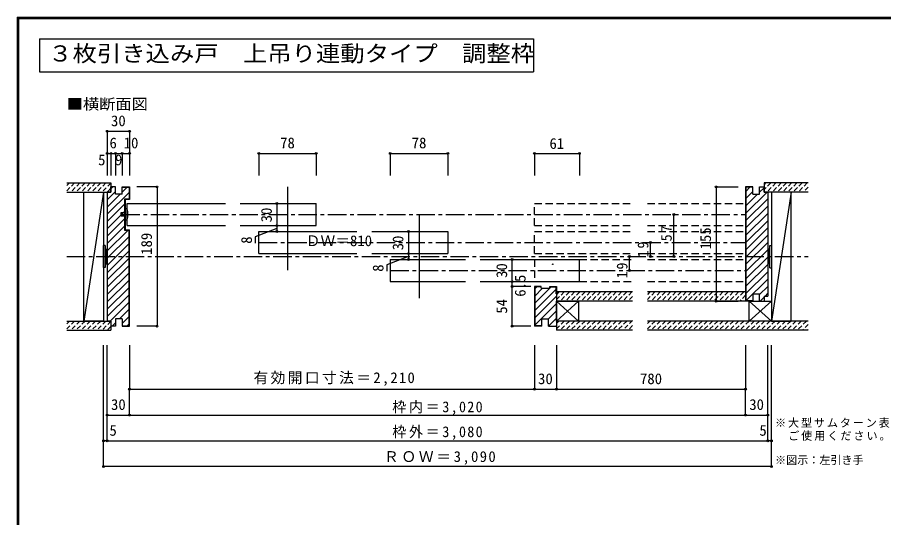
# Model space of a CAD drawing. Units: millimetres at full size, sheet at 1:5. Extents: x -973 to 977, y -718 to 696.
# Drawn here: x -973 to 201, y 17 to 696 of the extents above; entities that cross this region are included whole.
import ezdxf
from ezdxf.enums import TextEntityAlignment as Align

# ---------------------------------------------------------------- set-up
doc = ezdxf.new("R2010")
doc.units = ezdxf.units.MM
doc.header["$LTSCALE"] = 5
doc.header["$PDMODE"] = 32
doc.header["$PDSIZE"] = 2.5
for name, pattern in [('CHAIN1', [8, 5, -1, 1, -1]), ('DASHED1', [1.8, 1.2, -0.6]), ('DASHED2', [3, 2, -1])]:
    doc.linetypes.add(name, pattern=pattern)
for name, color, linetype in [('0-1_通り芯', 4, 'CHAIN1'), ('0-2_柱', 7, 'Continuous'), ('0-3_仕上げ', 2, 'Continuous'), ('0-4_枠', 3, 'Continuous'), ('0-6_扉', 6, 'Continuous'), ('0-7_金物', 7, 'Continuous'), ('0-A_文字', 7, 'Continuous'), ('0-B_寸法', 7, 'Continuous'), ('0-C_ハッチ', 4, 'Continuous'), ('F-1_枠', 6, 'Continuous')]:
    doc.layers.add(name, color=color, linetype=linetype)
doc.styles.add('ＭＳ ゴシック', font='')
doc.styles.get('ＭＳ ゴシック').set_extended_font_data('MS Gothic')

msp = doc.modelspace()

# ---------------------------------------------------------------- linework, layer by layer
at = {"layer": '0-1_通り芯'}
msp.add_line((-906.388, 371.167), (98.715, 371.167), dxfattribs=at)
at = {"layer": '0-2_柱'}
for p, q in [((-856.388, 458.667), (-883.388, 283.667)), ((-883.388, 458.667), (-856.388, 458.667)), ((-856.388, 458.667), (-856.388, 283.667)), ((48.715, 458.667), (48.715, 283.667)), ((75.715, 458.667), (48.715, 283.667)), ((-242.538, 283.667), (-242.538, 310.667)), ((-212.538, 310.667), (-242.538, 283.667)), ((-212.538, 283.667), (-242.538, 310.667)), ((48.715, 310.667), (18.715, 283.667)), ((48.715, 283.667), (18.715, 310.667)), ((-212.538, 283.667), (-242.538, 283.667)), ((48.715, 283.667), (75.715, 283.667))]:
    msp.add_line(p, q, dxfattribs=at)
for points in [[(-856.388, 283.667), (-883.388, 283.667), (-883.388, 458.667)], [(75.715, 283.667), (75.715, 458.667), (48.715, 458.667)], [(-242.538, 310.667), (-212.538, 310.667), (-212.538, 283.667)], [(48.715, 283.667), (18.715, 283.667), (18.715, 310.667), (48.715, 310.667)]]:
    msp.add_lwpolyline(points, dxfattribs=at)
at = {"layer": '0-3_仕上げ'}
for p, q in [((-906.388, 471.167), (-846.388, 471.167)), ((-846.388, 471.167), (-846.388, 458.667)), ((38.746, 471.167), (38.746, 458.667)), ((98.746, 471.167), (38.746, 471.167)), ((-906.388, 458.667), (-846.388, 458.667)), ((98.746, 458.667), (38.746, 458.667)), ((-242.538, 323.167), (-242.538, 310.667)), ((-139.396, 323.167), (-242.538, 323.167)), ((13.746, 323.167), (-119.396, 323.167)), ((-139.396, 310.667), (-242.538, 310.667)), ((13.746, 310.667), (-119.396, 310.667)), ((-906.388, 283.667), (-846.388, 283.667)), ((-846.388, 283.667), (-846.388, 271.167)), ((-242.538, 283.667), (-242.538, 271.167)), ((-139.396, 283.667), (-242.538, 283.667)), ((98.746, 283.667), (-119.396, 283.667)), ((-906.388, 271.167), (-846.388, 271.167)), ((-139.396, 271.167), (-242.538, 271.167)), ((98.746, 271.167), (-119.396, 271.167))]:
    msp.add_line(p, q, dxfattribs=at)
at = {"layer": '0-4_枠'}
for p, q in [((-851.388, 458.667), (-851.388, 283.667)), ((-846.388, 458.667), (-851.388, 458.667)), ((-846.388, 458.667), (-846.388, 465.667)), ((-840.388, 465.667), (-846.388, 465.667)), ((-840.388, 455.667), (-840.388, 465.667)), ((-831.388, 465.667), (-821.388, 465.667)), ((-831.388, 455.667), (-831.388, 465.667)), ((-831.388, 465.167), (-821.888, 465.167)), ((-821.888, 465.167), (-821.888, 449.167)), ((-821.388, 465.667), (-821.388, 448.667)), ((23.746, 465.667), (13.746, 465.667)), ((13.746, 465.667), (13.746, 310.667)), ((23.746, 465.167), (14.246, 465.167)), ((14.246, 465.167), (14.246, 311.167)), ((23.746, 455.667), (23.746, 465.667)), ((32.746, 465.667), (38.746, 465.667)), ((38.746, 458.667), (38.746, 465.667)), ((38.746, 458.667), (43.746, 458.667)), ((43.746, 458.667), (43.746, 317.667)), ((-831.388, 455.667), (-840.388, 455.667)), ((-827.888, 449.167), (-827.888, 407.167)), ((-821.888, 449.167), (-827.888, 449.167)), ((-827.388, 448.667), (-827.388, 407.667)), ((-821.388, 448.667), (-827.388, 448.667)), ((-827.888, 407.167), (-821.888, 407.167)), ((-827.388, 407.667), (-821.388, 407.667)), ((-821.888, 277.167), (-821.888, 407.167)), ((-821.388, 276.667), (-821.388, 407.667)), ((-272.538, 330.667), (-272.538, 276.667)), ((-263.538, 330.667), (-272.538, 330.667)), ((-272.038, 330.167), (-272.038, 277.167)), ((-263.538, 330.167), (-272.038, 330.167)), ((-263.538, 328.167), (-263.538, 330.667)), ((-251.538, 330.667), (-242.538, 330.667)), ((-251.538, 328.167), (-251.538, 330.667)), ((-251.538, 330.167), (-243.038, 330.167)), ((-243.038, 320.667), (-243.038, 330.167)), ((-242.538, 330.667), (-242.538, 276.667)), ((-263.538, 328.167), (-251.538, 328.167)), ((-243.038, 320.667), (-242.538, 320.667)), ((23.746, 320.667), (23.746, 310.667)), ((23.746, 320.667), (32.746, 320.667)), ((32.746, 310.667), (32.746, 320.667)), ((38.746, 317.667), (38.746, 310.667)), ((38.746, 317.667), (43.746, 317.667)), ((23.746, 310.667), (13.746, 310.667)), ((23.746, 311.167), (14.246, 311.167)), ((32.746, 310.667), (38.746, 310.667)), ((-846.388, 283.667), (-851.388, 283.667)), ((-846.388, 283.667), (-846.388, 276.667)), ((-840.388, 286.667), (-840.388, 276.667)), ((-831.388, 286.667), (-840.388, 286.667)), ((-831.388, 286.667), (-831.388, 276.667)), ((-262.538, 286.667), (-253.538, 286.667)), ((-262.538, 276.667), (-262.538, 286.667)), ((-253.538, 276.667), (-253.538, 286.667)), ((-840.388, 276.667), (-846.388, 276.667)), ((-831.388, 277.167), (-821.888, 277.167)), ((-831.388, 276.667), (-821.388, 276.667)), ((-262.538, 276.667), (-272.538, 276.667)), ((-262.538, 277.167), (-272.038, 277.167)), ((-253.538, 276.667), (-242.538, 276.667))]:
    msp.add_line(p, q, dxfattribs=at)
msp.add_lwpolyline([(23.746, 455.667), (32.746, 455.667), (32.746, 465.667)], dxfattribs=at)
at = {"layer": '0-6_扉'}
for p, q in [((-824.388, 413.167), (-824.388, 443.167)), ((-824.388, 443.167), (-691.246, 443.167)), ((-671.246, 443.167), (-568.104, 443.167)), ((-568.104, 413.167), (-568.104, 443.167)), ((-824.388, 413.167), (-691.246, 413.167)), ((-671.246, 413.167), (-568.104, 413.167)), ((-646.104, 375.167), (-646.104, 405.167)), ((-646.104, 405.167), (-512.963, 405.167)), ((-492.963, 405.167), (-389.821, 405.167)), ((-389.821, 405.167), (-389.821, 375.167)), ((-646.104, 375.167), (-512.963, 375.167)), ((-492.963, 375.167), (-389.821, 375.167)), ((-467.821, 367.167), (-365.81, 367.167)), ((-467.821, 367.167), (-467.821, 337.167)), ((-345.81, 367.167), (-211.538, 367.167)), ((-211.538, 337.167), (-211.538, 367.167)), ((-467.821, 337.167), (-365.81, 337.167)), ((-345.81, 337.167), (-211.538, 337.167))]:
    msp.add_line(p, q, dxfattribs=at)
at = {"layer": '0-6_扉', "color": 2, "linetype": 'DASHED2'}
for p, q in [((-272.538, 443.167), (-139.396, 443.167)), ((-272.538, 413.167), (-272.538, 442.667)), ((-119.396, 443.167), (13.746, 443.167)), ((-272.538, 413.167), (-139.396, 413.167)), ((-119.396, 413.167), (13.746, 413.167)), ((-272.538, 375.167), (-272.538, 405.167)), ((-272.538, 405.167), (-139.396, 405.167)), ((-119.396, 405.167), (13.746, 405.167)), ((-272.538, 375.167), (-139.396, 375.167)), ((-272.538, 367.167), (-272.538, 337.167)), ((-211.538, 367.167), (-139.396, 367.167)), ((-119.396, 375.167), (13.746, 375.167)), ((-119.396, 367.167), (13.746, 367.167)), ((-211.538, 337.167), (-139.396, 337.167)), ((-119.396, 337.167), (13.746, 337.167))]:
    msp.add_line(p, q, dxfattribs=at)
at = {"layer": '0-6_扉'}
msp.add_circle((-247.681, 360.765), 0.402, dxfattribs=at)
at = {"layer": '0-7_金物'}
for p, q in [((-832.388, 425.917), (-832.388, 430.917)), ((-832.388, 430.917), (-827.388, 430.917)), ((-827.388, 425.917), (-832.388, 425.917)), ((-827.388, 420.917), (-824.388, 420.917)), ((-856.388, 356.167), (-856.388, 386.167)), ((-854.388, 386.167), (-856.388, 386.167)), ((-854.388, 386.167), (-854.388, 356.167)), ((-854.388, 381.167), (-852.388, 381.167)), ((-852.388, 381.167), (-852.388, 361.167)), ((-852.388, 380.167), (-851.388, 380.167)), ((44.715, 380.115), (43.739, 380.115)), ((46.715, 381.115), (44.715, 381.115)), ((44.715, 361.115), (44.715, 381.115)), ((48.715, 386.615), (48.715, 356.615)), ((-854.388, 356.167), (-856.388, 356.167)), ((-854.388, 361.167), (-852.388, 361.167)), ((-852.388, 362.167), (-851.388, 362.167)), ((44.715, 362.082), (43.739, 362.082)), ((46.715, 361.115), (44.715, 361.115)), ((46.715, 356.115), (48.715, 356.115))]:
    msp.add_line(p, q, dxfattribs=at)
for points in [[(-824.388, 435.917), (-827.388, 435.917), (-827.388, 420.917)], [(46.715, 356.115), (46.715, 386.115), (48.715, 386.115)]]:
    msp.add_lwpolyline(points, dxfattribs=at)
msp.add_arc((-852.013, 428.417), 28.625, 344.81071, 15.18929, dxfattribs=at)
at = {"layer": '0-A_文字', "color": 3}
for p, q in [((-943.333, 666.667), (-943.333, 621.667)), ((-943.333, 666.667), (-273.81, 666.667)), ((-273.81, 666.667), (-273.81, 621.667)), ((-943.333, 621.667), (-273.81, 621.667)), ((-607.104, 465.667), (-607.104, 352.667)), ((-428.821, 427.667), (-428.821, 314.667))]:
    msp.add_line(p, q, dxfattribs=at)
at = {"layer": '0-B_寸法', "color": 4}
for p, q in [((-851.388, 541.167), (-851.388, 481.167)), ((-851.388, 541.167), (-821.388, 541.167)), ((-821.388, 541.167), (-821.388, 481.167)), ((-851.388, 511.167), (-821.388, 511.167)), ((-846.388, 511.167), (-846.388, 481.167)), ((-840.388, 511.167), (-840.388, 481.167)), ((-831.388, 511.167), (-831.388, 481.167)), ((-646.104, 511.167), (-568.104, 511.167)), ((-646.104, 511.167), (-646.104, 481.167)), ((-568.104, 511.167), (-568.104, 481.167)), ((-467.821, 511.167), (-467.821, 481.167)), ((-467.821, 511.167), (-389.821, 511.167)), ((-389.821, 511.167), (-389.821, 481.167)), ((-272.538, 511.167), (-272.538, 481.167)), ((-272.538, 511.167), (-211.538, 511.167)), ((-211.538, 511.167), (-211.538, 481.167)), ((-784.024, 465.667), (-811.388, 465.667)), ((-784.024, 465.667), (-784.024, 276.667)), ((-26.254, 465.667), (3.746, 465.667)), ((-26.254, 465.667), (-26.254, 310.667)), ((-621.492, 443.167), (-621.492, 405.167)), ((-83.613, 371.167), (-83.613, 428.167)), ((-443.209, 405.167), (-443.209, 367.167)), ((-115.263, 371.167), (-115.263, 390.167)), ((-302.584, 367.167), (-277.538, 367.167)), ((-302.584, 276.667), (-302.584, 367.167)), ((-143.613, 352.167), (-143.613, 371.167)), ((-302.584, 337.167), (-277.538, 337.167)), ((-277.538, 330.667), (-302.584, 330.667)), ((-26.254, 310.667), (3.746, 310.667)), ((-784.024, 276.667), (-811.388, 276.667)), ((-277.538, 276.667), (-302.584, 276.667)), ((-856.388, 86.167), (-856.388, 251.167)), ((-851.388, 121.167), (-851.388, 251.167)), ((-821.388, 251.167), (-821.388, 191.167)), ((-272.538, 251.167), (-272.538, 191.167)), ((-242.538, 251.167), (-242.538, 191.167)), ((13.746, 251.167), (13.746, 191.167)), ((43.746, 121.167), (43.746, 251.167)), ((48.715, 86.167), (48.715, 251.167)), ((-821.388, 156.167), (-821.388, 191.167)), ((-821.388, 191.167), (13.746, 191.167)), ((13.746, 156.167), (13.746, 191.167)), ((-851.388, 156.167), (-821.388, 156.167)), ((-821.388, 156.167), (13.746, 156.167)), ((13.746, 156.167), (43.746, 156.167)), ((-851.388, 121.167), (-856.388, 121.167)), ((-851.388, 121.167), (43.746, 121.167)), ((48.715, 121.167), (43.746, 121.167)), ((48.715, 86.167), (-856.388, 86.167))]:
    msp.add_line(p, q, dxfattribs=at)
at = {"layer": '0-B_寸法', "color": 4, "linetype": 'CHAIN1'}
for p, q in [((-832.388, 428.167), (13.746, 428.167)), ((-646.104, 390.167), (13.746, 390.167)), ((-467.821, 352.167), (14.246, 352.167))]:
    msp.add_line(p, q, dxfattribs=at)
at = {"layer": '0-B_寸法', "color": 4}
for points in [[(-621.492, 409.167), (-650.962, 397.783), (-650.962, 389.335)], [(-443.209, 371.167), (-472.679, 359.783), (-472.679, 351.335)]]:
    msp.add_lwpolyline(points, dxfattribs=at)
at = {"layer": '0-B_寸法'}
for p in [(-851.388, 541.167), (-821.388, 541.167), (-851.388, 511.167), (-846.388, 511.167), (-840.388, 511.167), (-831.388, 511.167), (-821.388, 511.167), (-646.104, 511.167), (-568.104, 511.167), (-467.821, 511.167), (-389.821, 511.167), (-272.538, 511.167), (-211.538, 511.167), (-784.024, 465.667), (-26.254, 465.667), (-621.492, 443.167), (-83.613, 428.167), (-621.492, 413.167), (-621.492, 405.167), (-443.209, 405.167), (-115.263, 390.167), (-443.209, 375.167), (-443.209, 367.167), (-302.584, 367.167), (-143.613, 371.167), (-115.263, 371.167), (-83.613, 371.167), (-143.613, 352.167), (-302.584, 337.167), (-302.584, 330.667), (-26.254, 310.667), (-784.024, 276.667), (-302.584, 276.667), (-821.388, 191.167), (-272.538, 191.167), (-242.538, 191.167), (13.746, 191.167), (-851.388, 156.167), (-821.388, 156.167), (13.746, 156.167), (43.746, 156.167), (-856.388, 121.167), (-851.388, 121.167), (43.746, 121.167), (48.715, 121.167), (-856.388, 86.167), (48.715, 86.167)]:
    msp.add_point(p, dxfattribs=at)
at = {"layer": '0-C_ハッチ', "linetype": 'DASHED1'}
for p, q in [((-895.667, 471.167), (-906.388, 460.446)), ((-902.738, 471.167), (-906.388, 467.517)), ((-888.596, 471.167), (-901.096, 458.667)), ((-881.525, 471.167), (-894.025, 458.667)), ((-874.454, 471.167), (-886.954, 458.667)), ((-867.383, 471.167), (-879.883, 458.667)), ((-860.312, 471.167), (-872.812, 458.667)), ((-853.241, 471.167), (-865.741, 458.667)), ((-846.388, 470.949), (-858.67, 458.667)), ((47.835, 471.167), (38.777, 462.108)), ((40.764, 471.167), (38.777, 469.179)), ((54.906, 471.167), (42.406, 458.667)), ((61.977, 471.167), (49.477, 458.667)), ((69.048, 471.167), (56.548, 458.667)), ((76.119, 471.167), (63.619, 458.667)), ((83.19, 471.167), (70.69, 458.667)), ((90.262, 471.167), (77.762, 458.667)), ((97.333, 471.167), (84.833, 458.667)), ((-846.388, 463.878), (-851.599, 458.667)), ((98.746, 465.509), (91.904, 458.667)), ((-232.189, 323.167), (-242.538, 312.818)), ((-239.261, 323.167), (-242.538, 319.89)), ((-225.118, 323.167), (-237.618, 310.667)), ((-218.047, 323.167), (-230.547, 310.667)), ((-210.976, 323.167), (-223.476, 310.667)), ((-203.905, 323.167), (-216.405, 310.667)), ((-196.834, 323.167), (-209.334, 310.667)), ((-189.763, 323.167), (-202.263, 310.667)), ((-182.692, 323.167), (-195.192, 310.667)), ((-175.621, 323.167), (-188.121, 310.667)), ((-168.55, 323.167), (-181.05, 310.667)), ((-161.479, 323.167), (-173.979, 310.667)), ((-154.408, 323.167), (-166.908, 310.667)), ((-147.337, 323.167), (-159.837, 310.667)), ((-140.266, 323.167), (-152.766, 310.667)), ((-116.104, 323.167), (-119.396, 319.875)), ((-109.033, 323.167), (-119.396, 312.804)), ((-101.962, 323.167), (-114.462, 310.667)), ((-94.891, 323.167), (-107.391, 310.667)), ((-87.82, 323.167), (-100.32, 310.667)), ((-80.749, 323.167), (-93.249, 310.667)), ((-73.678, 323.167), (-86.178, 310.667)), ((-66.607, 323.167), (-79.107, 310.667)), ((-59.536, 323.167), (-72.036, 310.667)), ((-52.465, 323.167), (-64.965, 310.667)), ((-45.394, 323.167), (-57.894, 310.667)), ((-38.323, 323.167), (-50.823, 310.667)), ((-31.251, 323.167), (-43.751, 310.667)), ((-24.18, 323.167), (-36.68, 310.667)), ((-17.109, 323.167), (-29.609, 310.667)), ((-10.038, 323.167), (-22.538, 310.667)), ((-2.967, 323.167), (-15.467, 310.667)), ((4.104, 323.167), (-8.396, 310.667)), ((11.175, 323.167), (-1.325, 310.667)), ((13.746, 318.666), (5.746, 310.667)), ((-139.396, 316.965), (-145.695, 310.667)), ((13.746, 311.595), (12.817, 310.667)), ((-895.667, 283.667), (-906.388, 272.946)), ((-902.738, 283.667), (-906.388, 280.017)), ((-888.596, 283.667), (-901.096, 271.167)), ((-881.525, 283.667), (-894.025, 271.167)), ((-874.454, 283.667), (-886.954, 271.167)), ((-867.383, 283.667), (-879.883, 271.167)), ((-860.312, 283.667), (-872.812, 271.167)), ((-853.241, 283.667), (-865.741, 271.167)), ((-846.388, 283.449), (-858.67, 271.167)), ((-232.189, 283.667), (-242.538, 273.318)), ((-239.261, 283.667), (-242.538, 280.39)), ((-225.118, 283.667), (-237.618, 271.167)), ((-218.047, 283.667), (-230.547, 271.167)), ((-210.976, 283.667), (-223.476, 271.167)), ((-203.905, 283.667), (-216.405, 271.167)), ((-196.834, 283.667), (-209.334, 271.167)), ((-189.763, 283.667), (-202.263, 271.167)), ((-182.692, 283.667), (-195.192, 271.167)), ((-175.621, 283.667), (-188.121, 271.167)), ((-168.788, 283.429), (-181.05, 271.167)), ((-161.479, 283.667), (-173.979, 271.167)), ((-154.408, 283.667), (-166.908, 271.167)), ((-147.337, 283.667), (-159.837, 271.167)), ((-139.396, 284.536), (-152.766, 271.167)), ((-108.886, 283.667), (-119.396, 273.157)), ((-115.957, 283.667), (-119.396, 280.228)), ((-101.815, 283.667), (-114.315, 271.167)), ((-94.744, 283.667), (-107.244, 271.167)), ((-87.673, 283.667), (-100.173, 271.167)), ((-80.602, 283.667), (-93.102, 271.167)), ((-73.531, 283.667), (-86.031, 271.167)), ((-66.46, 283.667), (-78.96, 271.167)), ((-59.389, 283.667), (-71.889, 271.167)), ((-52.317, 283.667), (-64.817, 271.167)), ((-45.246, 283.667), (-57.746, 271.167)), ((-38.175, 283.667), (-50.675, 271.167)), ((-31.104, 283.667), (-43.604, 271.167)), ((-24.033, 283.667), (-36.533, 271.167)), ((-16.962, 283.667), (-29.462, 271.167)), ((-9.891, 283.667), (-22.391, 271.167)), ((-2.82, 283.667), (-15.32, 271.167)), ((4.251, 283.667), (-8.249, 271.167)), ((11.322, 283.667), (-1.178, 271.167)), ((18.393, 283.667), (5.893, 271.167)), ((25.464, 283.667), (12.964, 271.167)), ((32.535, 283.667), (20.035, 271.167)), ((39.606, 283.667), (27.106, 271.167)), ((46.677, 283.667), (34.177, 271.167)), ((53.749, 283.667), (41.249, 271.167)), ((60.82, 283.667), (48.32, 271.167)), ((67.891, 283.667), (55.391, 271.167)), ((74.962, 283.667), (62.462, 271.167)), ((82.033, 283.667), (69.533, 271.167)), ((89.104, 283.667), (76.604, 271.167)), ((96.175, 283.667), (83.675, 271.167)), ((-846.388, 276.378), (-851.599, 271.167)), ((-139.396, 277.465), (-145.695, 271.167)), ((98.746, 279.166), (90.746, 271.167)), ((98.746, 272.095), (97.817, 271.167))]:
    msp.add_line(p, q, dxfattribs=at)
at = {"layer": '0-C_ハッチ'}
for p, q in [((-851.388, 448.295), (-840.388, 459.295)), ((-851.388, 428.496), (-821.888, 457.996)), ((-846.388, 463.195), (-843.916, 465.667)), ((-831.388, 458.396), (-824.617, 465.167)), ((14.246, 459.672), (19.74, 465.167)), ((14.246, 449.773), (23.746, 459.273)), ((14.246, 429.974), (42.939, 458.667)), ((32.746, 458.373), (38.746, 464.373)), ((-851.388, 438.396), (-834.117, 455.667)), ((14.246, 439.873), (30.039, 455.667)), ((14.246, 420.074), (43.746, 449.574)), ((-851.388, 418.597), (-827.888, 442.097)), ((14.246, 410.175), (43.746, 439.675)), ((-851.388, 408.697), (-827.888, 432.197)), ((14.246, 400.275), (43.746, 429.775)), ((-851.388, 398.798), (-827.888, 422.298)), ((-851.388, 388.898), (-827.888, 412.398)), ((14.246, 390.376), (43.746, 419.876)), ((-851.388, 378.999), (-823.22, 407.167)), ((14.246, 380.476), (43.746, 409.976)), ((14.246, 370.577), (43.746, 400.077)), ((-851.388, 369.099), (-821.888, 398.599)), ((-851.388, 359.2), (-821.888, 388.7)), ((14.246, 360.677), (43.746, 390.177)), ((-851.388, 349.3), (-821.888, 378.8)), ((14.246, 350.778), (43.746, 380.278)), ((-851.388, 339.401), (-821.888, 368.901)), ((14.246, 340.878), (43.746, 370.378)), ((-851.388, 329.501), (-821.888, 359.001)), ((14.246, 330.979), (43.746, 360.479)), ((-851.388, 319.602), (-821.888, 349.102)), ((14.246, 321.079), (43.746, 350.579)), ((14.246, 311.18), (43.746, 340.68)), ((-851.388, 309.702), (-821.888, 339.202)), ((-821.888, 329.303), (-851.388, 299.803)), ((-272.038, 327.543), (-269.414, 330.167)), ((-251.538, 328.244), (-249.615, 330.167)), ((32.746, 319.78), (43.746, 330.78)), ((-851.388, 289.903), (-821.888, 319.403)), ((-272.038, 317.643), (-261.514, 328.167)), ((-272.038, 307.744), (-251.615, 328.167)), ((-272.038, 297.844), (-243.038, 326.844)), ((-272.038, 287.945), (-242.538, 317.445)), ((40.532, 317.667), (43.746, 320.881)), ((-821.888, 309.504), (-847.725, 283.667)), ((-272.038, 278.045), (-242.538, 307.545)), ((33.532, 310.667), (38.746, 315.881)), ((-834.825, 286.667), (-821.888, 299.604)), ((-253.538, 286.646), (-242.538, 297.646)), ((-821.888, 289.705), (-831.388, 280.205)), ((-253.538, 276.746), (-242.538, 287.746)), ((-844.825, 276.667), (-840.388, 281.104)), ((-824.526, 277.167), (-821.888, 279.805)), ((-263.017, 277.167), (-262.538, 277.646)), ((-243.718, 276.667), (-242.538, 277.847))]:
    msp.add_line(p, q, dxfattribs=at)
at = {"layer": 'F-1_枠'}
for p, q in [((-973.347, 695.833), (-973.347, -700.833)), ((-973.347, 695.833), (976.653, 695.833)), ((-973.347, 695), (976.653, 695)), ((-973.347, 694.167), (976.653, 694.167)), ((-972.514, 695.833), (-972.514, -700.833)), ((-971.68, 695.833), (-971.68, -700.833))]:
    msp.add_line(p, q, dxfattribs=at)

# ---------------------------------------------------------------- texts
at = {"layer": '0-A_文字', "color": 3, "style": 'ＭＳ ゴシック', "width": 1.1}
msp.add_text('３枚引き込み戸\u3000上吊り連動タイプ\u3000調整枠', height=21.99, dxfattribs=at).set_placement((-931.458, 629.167), align=Align.BOTTOM_LEFT)
at = {"layer": '0-A_文字', "style": 'ＭＳ ゴシック', "width": 1.1}
msp.add_text('■横断面図', height=14.66, dxfattribs=at).set_placement((-906.388, 566.338), align=Align.BOTTOM_LEFT)
at = {"layer": '0-A_文字', "style": 'ＭＳ ゴシック'}
msp.add_text('※図示：左引き手', height=11, dxfattribs=at).set_placement((53.715, 86.167), align=Align.BOTTOM_LEFT)
at = {"layer": '0-A_文字', "char_height": 11, "attachment_point": 7, "style": 'ＭＳ ゴシック'}
for s, insert in [('\\T1.17;※大型サムターン表示錠使用時は、引戸引き残しストッパーを', (53.715, 138.667)), ('\\T1.18;\u3000ご使用ください。ただし、有効開口は102ミリ狭くなります。', (53.715, 121.167))]:
    msp.add_mtext(s, dxfattribs=dict(at, insert=insert))
at = {"layer": '0-B_寸法', "style": 'ＭＳ ゴシック'}
for s, p in [('30', (-846.388, 543.667)), ('6', (-848.388, 513.667)), ('10', (-829.202, 513.667)), ('78', (-617.104, 513.667)), ('78', (-438.821, 513.667)), ('61', (-252.038, 512.902)), ('5', (-863.841, 490.66)), ('9', (-840.888, 490.66)), ('ＤＷ＝810', (-582.463, 380.917)), ('30', (-267.538, 193.667)), ('780', (-129.396, 193.667)), ('30', (-846.388, 158.667)), ('30', (18.728, 158.667)), ('5', (-848.476, 123.667)), ('5', (32.469, 123.667))]:
    msp.add_text(s, height=14.66, dxfattribs=at).set_placement(p, align=Align.BOTTOM_LEFT)
for s, p in [('30', (-623.992, 417.667)), ('189', (-786.524, 373.549)), ('155', (-28.754, 380.872)), ('8', (-650.962, 388.559)), ('30', (-445.709, 379.667)), ('8', (-472.679, 350.559)), ('30', (-305.084, 342.167)), ('6.5', (-280.042, 316.694)), ('54', (-305.084, 293.667))]:
    msp.add_text(s, height=14.66, rotation=90, dxfattribs=at).set_placement(p, align=Align.BOTTOM_LEFT)
at = {"layer": '0-B_寸法', "char_height": 14.66, "attachment_point": 7, "rotation": 90, "style": 'ＭＳ ゴシック'}
for s, insert in [('\\T1.27;\\W0.95;57', (-86.113, 391.884)), ('\\T1.27;\\W0.95;19', (-117.763, 370.042)), ('\\T1.27;\\W0.95;19', (-146.113, 341.542))]:
    msp.add_mtext(s, dxfattribs=dict(at, insert=insert))
at = {"layer": '0-B_寸法', "char_height": 14.66, "attachment_point": 7, "style": 'ＭＳ ゴシック'}
for s, insert in [('\\T1.16;有効開口寸法＝2,210', (-653.213, 195.719)), ('\\T1.19;\\W0.95;枠内＝3,020', (-465.071, 156.167)), ('\\T1.19;\\W0.95;枠外＝3,080', (-465.071, 122.382)), ('\\T1.18;ＲＯＷ＝3,090', (-476.337, 88.667))]:
    msp.add_mtext(s, dxfattribs=dict(at, insert=insert))

doc.saveas('drawing.dxf')
